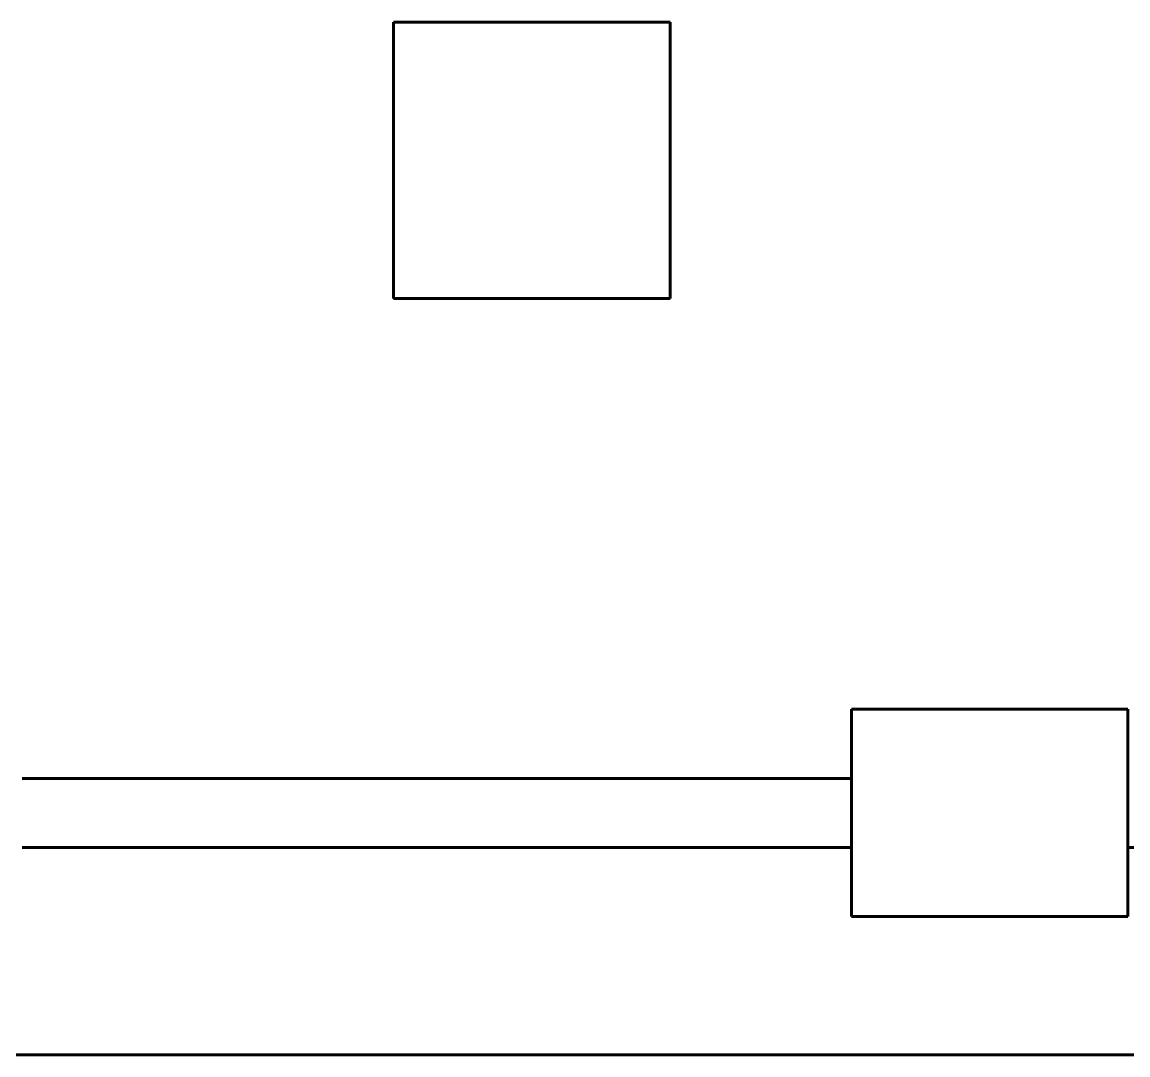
# Model space of a CAD drawing. Extents: x 0 to 297, y 0 to 292.
# Drawn here: x 148.64 to 156.64, y 67.02 to 74.49 of the extents above; entities that cross this region are included whole.
import ezdxf

# ---------------------------------------------------------------- set-up
doc = ezdxf.new("R2010")
doc.units = 0
doc.header["$MEASUREMENT"] = 0
doc.linetypes.add('K5LT_BASIC', pattern=[0])
doc.layers.add('Системный слой', color=7, linetype='Continuous')

# ---------------------------------------------------------------- blocks, each defined once
blk = doc.blocks.new('*U')
at = {"layer": 'Системный слой', "linetype": 'K5LT_BASIC', "lineweight": 60}
for p, q in [((153.3295, 74.4908), (151.3295, 74.4908)), ((151.3295, 74.4908), (151.3295, 72.4908)), ((153.3295, 72.4908), (153.3295, 74.4908)), ((151.3295, 72.4908), (153.3295, 72.4908)), ((156.642, 69.5189), (154.642, 69.5189)), ((154.642, 69.5189), (154.642, 68.0189)), ((156.642, 69.5189), (154.642, 69.5189)), ((154.642, 69.5189), (154.642, 68.0189)), ((156.642, 68.0189), (156.642, 69.5189)), ((156.642, 68.0189), (156.642, 69.5189)), ((154.642, 68.0189), (156.642, 68.0189)), ((154.642, 68.0189), (156.642, 68.0189))]:
    blk.add_line(p, q, dxfattribs=at)

msp = doc.modelspace()

# ---------------------------------------------------------------- linework, layer by layer
at = {"layer": 'Системный слой', "linetype": 'K5LT_BASIC', "lineweight": 60}
for p, q in [((154.642, 69.5189), (154.642, 68.0189)), ((154.642, 69.5189), (156.642, 69.5189)), ((156.642, 69.5189), (154.642, 69.5189)), ((154.642, 68.0189), (154.642, 69.5189)), ((154.642, 69.5189), (154.642, 68.0189)), ((154.642, 69.5189), (156.642, 69.5189)), ((156.642, 69.5189), (156.642, 68.0189)), ((156.642, 69.5189), (156.642, 68.0189)), ((156.642, 69.5189), (156.642, 68.0189)), ((156.642, 69.5189), (156.642, 68.0189)), ((148.6422, 69.019), (154.6422, 69.019)), ((154.642, 68.5189), (148.642, 68.5189)), ((162.642, 68.5189), (156.642, 68.5189)), ((156.642, 68.0189), (154.642, 68.0189)), ((154.642, 68.0189), (156.642, 68.0189)), ((156.642, 68.0189), (154.642, 68.0189)), ((154.642, 68.0189), (156.642, 68.0189)), ((155.892, 68.0189), (155.142, 68.0189)), ((155.892, 68.0189), (155.142, 68.0189)), ((135.6417, 67.0189), (178.6417, 67.0189))]:
    msp.add_line(p, q, dxfattribs=at)

# ---------------------------------------------------------------- block references
at = {"layer": 'Системный слой'}
msp.add_blockref('*U', (0, 0), dxfattribs=at)
msp.add_blockref('*U', (0, 0), dxfattribs=at)
msp.add_blockref('*U', (0, 0), dxfattribs=at)
msp.add_blockref('*U', (0, 0), dxfattribs=at)
msp.add_blockref('*U', (0, 0), dxfattribs=at)
msp.add_blockref('*U', (0, 0), dxfattribs=at)
msp.add_blockref('*U', (0, 0), dxfattribs=at)
msp.add_blockref('*U', (0, 0), dxfattribs=at)
msp.add_blockref('*U', (0, 0), dxfattribs=at)
msp.add_blockref('*U', (0, 0), dxfattribs=at)
msp.add_blockref('*U', (0, 0), dxfattribs=at)
msp.add_blockref('*U', (0, 0), dxfattribs=at)
msp.add_blockref('*U', (0, 0), dxfattribs=at)
msp.add_blockref('*U', (0, 0), dxfattribs=at)
msp.add_blockref('*U', (0, 0), dxfattribs=at)
msp.add_blockref('*U', (0, 0), dxfattribs=at)
msp.add_blockref('*U', (0, 0), dxfattribs=at)
msp.add_blockref('*U', (0, 0), dxfattribs=at)
msp.add_blockref('*U', (0, 0), dxfattribs=at)
msp.add_blockref('*U', (0, 0), dxfattribs=at)
msp.add_blockref('*U', (0, 0), dxfattribs=at)
msp.add_blockref('*U', (0, 0), dxfattribs=at)
msp.add_blockref('*U', (0, 0), dxfattribs=at)
msp.add_blockref('*U', (0, 0), dxfattribs=at)
msp.add_blockref('*U', (0, 0), dxfattribs=at)
msp.add_blockref('*U', (0, 0), dxfattribs=at)
msp.add_blockref('*U', (0, 0), dxfattribs=at)
msp.add_blockref('*U', (0, 0), dxfattribs=at)
msp.add_blockref('*U', (0, 0), dxfattribs=at)
msp.add_blockref('*U', (0, 0), dxfattribs=at)
msp.add_blockref('*U', (0, 0), dxfattribs=at)
msp.add_blockref('*U', (0, 0), dxfattribs=at)
msp.add_blockref('*U', (0, 0), dxfattribs=at)
msp.add_blockref('*U', (0, 0), dxfattribs=at)
msp.add_blockref('*U', (0, 0), dxfattribs=at)
msp.add_blockref('*U', (0, 0), dxfattribs=at)
msp.add_blockref('*U', (0, 0), dxfattribs=at)
msp.add_blockref('*U', (0, 0), dxfattribs=at)
msp.add_blockref('*U', (0, 0), dxfattribs=at)
msp.add_blockref('*U', (0, 0), dxfattribs=at)
msp.add_blockref('*U', (0, 0), dxfattribs=at)
msp.add_blockref('*U', (0, 0), dxfattribs=at)
msp.add_blockref('*U', (0, 0), dxfattribs=at)
msp.add_blockref('*U', (0, 0), dxfattribs=at)
msp.add_blockref('*U', (0, 0), dxfattribs=at)
msp.add_blockref('*U', (0, 0), dxfattribs=at)
msp.add_blockref('*U', (0, 0), dxfattribs=at)
msp.add_blockref('*U', (0, 0), dxfattribs=at)
msp.add_blockref('*U', (0, 0), dxfattribs=at)
msp.add_blockref('*U', (0, 0), dxfattribs=at)
msp.add_blockref('*U', (0, 0), dxfattribs=at)
msp.add_blockref('*U', (0, 0), dxfattribs=at)
msp.add_blockref('*U', (0, 0), dxfattribs=at)
msp.add_blockref('*U', (0, 0), dxfattribs=at)
msp.add_blockref('*U', (0, 0), dxfattribs=at)
msp.add_blockref('*U', (0, 0), dxfattribs=at)
msp.add_blockref('*U', (0, 0), dxfattribs=at)
msp.add_blockref('*U', (0, 0), dxfattribs=at)
msp.add_blockref('*U', (0, 0), dxfattribs=at)
msp.add_blockref('*U', (0, 0), dxfattribs=at)
msp.add_blockref('*U', (0, 0), dxfattribs=at)
msp.add_blockref('*U', (0, 0), dxfattribs=at)
msp.add_blockref('*U', (0, 0), dxfattribs=at)
msp.add_blockref('*U', (0, 0), dxfattribs=at)
msp.add_blockref('*U', (0, 0), dxfattribs=at)
msp.add_blockref('*U', (0, 0), dxfattribs=at)
msp.add_blockref('*U', (0, 0), dxfattribs=at)
msp.add_blockref('*U', (0, 0), dxfattribs=at)
msp.add_blockref('*U', (0, 0), dxfattribs=at)
msp.add_blockref('*U', (0, 0), dxfattribs=at)
msp.add_blockref('*U', (0, 0), dxfattribs=at)
msp.add_blockref('*U', (0, 0), dxfattribs=at)
msp.add_blockref('*U', (0, 0), dxfattribs=at)
msp.add_blockref('*U', (0, 0), dxfattribs=at)
msp.add_blockref('*U', (0, 0), dxfattribs=at)
msp.add_blockref('*U', (0, 0), dxfattribs=at)
msp.add_blockref('*U', (0, 0), dxfattribs=at)
msp.add_blockref('*U', (0, 0), dxfattribs=at)
msp.add_blockref('*U', (0, 0), dxfattribs=at)
msp.add_blockref('*U', (0, 0), dxfattribs=at)
msp.add_blockref('*U', (0, 0), dxfattribs=at)
msp.add_blockref('*U', (0, 0), dxfattribs=at)
msp.add_blockref('*U', (0, 0), dxfattribs=at)
msp.add_blockref('*U', (0, 0), dxfattribs=at)
msp.add_blockref('*U', (0, 0), dxfattribs=at)
msp.add_blockref('*U', (0, 0), dxfattribs=at)
msp.add_blockref('*U', (0, 0), dxfattribs=at)
msp.add_blockref('*U', (0, 0), dxfattribs=at)
msp.add_blockref('*U', (0, 0), dxfattribs=at)
msp.add_blockref('*U', (0, 0), dxfattribs=at)
msp.add_blockref('*U', (0, 0), dxfattribs=at)
msp.add_blockref('*U', (0, 0), dxfattribs=at)
msp.add_blockref('*U', (0, 0), dxfattribs=at)
msp.add_blockref('*U', (0, 0), dxfattribs=at)
msp.add_blockref('*U', (0, 0), dxfattribs=at)
msp.add_blockref('*U', (0, 0), dxfattribs=at)
msp.add_blockref('*U', (0, 0), dxfattribs=at)
msp.add_blockref('*U', (0, 0), dxfattribs=at)
msp.add_blockref('*U', (0, 0), dxfattribs=at)
msp.add_blockref('*U', (0, 0), dxfattribs=at)
msp.add_blockref('*U', (0, 0), dxfattribs=at)
msp.add_blockref('*U', (0, 0), dxfattribs=at)
msp.add_blockref('*U', (0, 0), dxfattribs=at)
msp.add_blockref('*U', (0, 0), dxfattribs=at)
msp.add_blockref('*U', (0, 0), dxfattribs=at)
msp.add_blockref('*U', (0, 0), dxfattribs=at)
msp.add_blockref('*U', (0, 0), dxfattribs=at)
msp.add_blockref('*U', (0, 0), dxfattribs=at)
msp.add_blockref('*U', (0, 0), dxfattribs=at)
msp.add_blockref('*U', (0, 0), dxfattribs=at)
msp.add_blockref('*U', (0, 0), dxfattribs=at)
msp.add_blockref('*U', (0, 0), dxfattribs=at)
msp.add_blockref('*U', (0, 0), dxfattribs=at)
msp.add_blockref('*U', (0, 0), dxfattribs=at)
msp.add_blockref('*U', (0, 0), dxfattribs=at)
msp.add_blockref('*U', (0, 0), dxfattribs=at)
msp.add_blockref('*U', (0, 0), dxfattribs=at)
msp.add_blockref('*U', (0, 0), dxfattribs=at)
msp.add_blockref('*U', (0, 0), dxfattribs=at)
msp.add_blockref('*U', (0, 0), dxfattribs=at)
msp.add_blockref('*U', (0, 0), dxfattribs=at)
msp.add_blockref('*U', (0, 0), dxfattribs=at)
msp.add_blockref('*U', (0, 0), dxfattribs=at)
msp.add_blockref('*U', (0, 0), dxfattribs=at)
msp.add_blockref('*U', (0, 0), dxfattribs=at)
msp.add_blockref('*U', (0, 0), dxfattribs=at)
msp.add_blockref('*U', (0, 0), dxfattribs=at)
msp.add_blockref('*U', (0, 0), dxfattribs=at)
msp.add_blockref('*U', (0, 0), dxfattribs=at)
msp.add_blockref('*U', (0, 0), dxfattribs=at)
msp.add_blockref('*U', (0, 0), dxfattribs=at)
msp.add_blockref('*U', (0, 0), dxfattribs=at)
msp.add_blockref('*U', (0, 0), dxfattribs=at)
msp.add_blockref('*U', (0, 0), dxfattribs=at)
msp.add_blockref('*U', (0, 0), dxfattribs=at)
msp.add_blockref('*U', (0, 0), dxfattribs=at)
msp.add_blockref('*U', (0, 0), dxfattribs=at)
msp.add_blockref('*U', (0, 0), dxfattribs=at)
msp.add_blockref('*U', (0, 0), dxfattribs=at)
msp.add_blockref('*U', (0, 0), dxfattribs=at)
msp.add_blockref('*U', (0, 0), dxfattribs=at)
msp.add_blockref('*U', (0, 0), dxfattribs=at)
msp.add_blockref('*U', (0, 0), dxfattribs=at)
msp.add_blockref('*U', (0, 0), dxfattribs=at)
msp.add_blockref('*U', (0, 0), dxfattribs=at)
msp.add_blockref('*U', (0, 0), dxfattribs=at)
msp.add_blockref('*U', (0, 0), dxfattribs=at)
msp.add_blockref('*U', (0, 0), dxfattribs=at)
msp.add_blockref('*U', (0, 0), dxfattribs=at)
msp.add_blockref('*U', (0, 0), dxfattribs=at)
msp.add_blockref('*U', (0, 0), dxfattribs=at)
msp.add_blockref('*U', (0, 0), dxfattribs=at)
msp.add_blockref('*U', (0, 0), dxfattribs=at)
msp.add_blockref('*U', (0, 0), dxfattribs=at)
msp.add_blockref('*U', (0, 0), dxfattribs=at)
msp.add_blockref('*U', (0, 0), dxfattribs=at)
msp.add_blockref('*U', (0, 0), dxfattribs=at)
msp.add_blockref('*U', (0, 0), dxfattribs=at)
msp.add_blockref('*U', (0, 0), dxfattribs=at)
msp.add_blockref('*U', (0, 0), dxfattribs=at)
msp.add_blockref('*U', (0, 0), dxfattribs=at)
msp.add_blockref('*U', (0, 0), dxfattribs=at)
msp.add_blockref('*U', (0, 0), dxfattribs=at)
msp.add_blockref('*U', (0, 0), dxfattribs=at)
msp.add_blockref('*U', (0, 0), dxfattribs=at)
msp.add_blockref('*U', (0, 0), dxfattribs=at)
msp.add_blockref('*U', (0, 0), dxfattribs=at)
msp.add_blockref('*U', (0, 0), dxfattribs=at)
msp.add_blockref('*U', (0, 0), dxfattribs=at)
msp.add_blockref('*U', (0, 0), dxfattribs=at)
msp.add_blockref('*U', (0, 0), dxfattribs=at)
msp.add_blockref('*U', (0, 0), dxfattribs=at)
msp.add_blockref('*U', (0, 0), dxfattribs=at)
msp.add_blockref('*U', (0, 0), dxfattribs=at)
msp.add_blockref('*U', (0, 0), dxfattribs=at)
msp.add_blockref('*U', (0, 0), dxfattribs=at)
msp.add_blockref('*U', (0, 0), dxfattribs=at)
msp.add_blockref('*U', (0, 0), dxfattribs=at)
msp.add_blockref('*U', (0, 0), dxfattribs=at)
msp.add_blockref('*U', (0, 0), dxfattribs=at)
msp.add_blockref('*U', (0, 0), dxfattribs=at)
msp.add_blockref('*U', (0, 0), dxfattribs=at)
msp.add_blockref('*U', (0, 0), dxfattribs=at)
msp.add_blockref('*U', (0, 0), dxfattribs=at)
msp.add_blockref('*U', (0, 0), dxfattribs=at)
msp.add_blockref('*U', (0, 0), dxfattribs=at)
msp.add_blockref('*U', (0, 0), dxfattribs=at)
msp.add_blockref('*U', (0, 0), dxfattribs=at)
msp.add_blockref('*U', (0, 0), dxfattribs=at)
msp.add_blockref('*U', (0, 0), dxfattribs=at)
msp.add_blockref('*U', (0, 0), dxfattribs=at)
msp.add_blockref('*U', (0, 0), dxfattribs=at)
msp.add_blockref('*U', (0, 0), dxfattribs=at)
msp.add_blockref('*U', (0, 0), dxfattribs=at)
msp.add_blockref('*U', (0, 0), dxfattribs=at)
msp.add_blockref('*U', (0, 0), dxfattribs=at)
msp.add_blockref('*U', (0, 0), dxfattribs=at)
msp.add_blockref('*U', (0, 0), dxfattribs=at)
msp.add_blockref('*U', (0, 0), dxfattribs=at)
msp.add_blockref('*U', (0, 0), dxfattribs=at)
msp.add_blockref('*U', (0, 0), dxfattribs=at)
msp.add_blockref('*U', (0, 0), dxfattribs=at)
msp.add_blockref('*U', (0, 0), dxfattribs=at)
msp.add_blockref('*U', (0, 0), dxfattribs=at)
msp.add_blockref('*U', (0, 0), dxfattribs=at)
msp.add_blockref('*U', (0, 0), dxfattribs=at)
msp.add_blockref('*U', (0, 0), dxfattribs=at)
msp.add_blockref('*U', (0, 0), dxfattribs=at)
msp.add_blockref('*U', (0, 0), dxfattribs=at)
msp.add_blockref('*U', (0, 0), dxfattribs=at)
msp.add_blockref('*U', (0, 0), dxfattribs=at)
msp.add_blockref('*U', (0, 0), dxfattribs=at)
msp.add_blockref('*U', (0, 0), dxfattribs=at)
msp.add_blockref('*U', (0, 0), dxfattribs=at)
msp.add_blockref('*U', (0, 0), dxfattribs=at)
msp.add_blockref('*U', (0, 0), dxfattribs=at)
msp.add_blockref('*U', (0, 0), dxfattribs=at)
msp.add_blockref('*U', (0, 0), dxfattribs=at)
msp.add_blockref('*U', (0, 0), dxfattribs=at)
msp.add_blockref('*U', (0, 0), dxfattribs=at)
msp.add_blockref('*U', (0, 0), dxfattribs=at)
msp.add_blockref('*U', (0, 0), dxfattribs=at)
msp.add_blockref('*U', (0, 0), dxfattribs=at)
msp.add_blockref('*U', (0, 0), dxfattribs=at)
msp.add_blockref('*U', (0, 0), dxfattribs=at)
msp.add_blockref('*U', (0, 0), dxfattribs=at)
msp.add_blockref('*U', (0, 0), dxfattribs=at)
msp.add_blockref('*U', (0, 0), dxfattribs=at)
msp.add_blockref('*U', (0, 0), dxfattribs=at)
msp.add_blockref('*U', (0, 0), dxfattribs=at)
msp.add_blockref('*U', (0, 0), dxfattribs=at)
msp.add_blockref('*U', (0, 0), dxfattribs=at)
msp.add_blockref('*U', (0, 0), dxfattribs=at)
msp.add_blockref('*U', (0, 0), dxfattribs=at)
msp.add_blockref('*U', (0, 0), dxfattribs=at)
msp.add_blockref('*U', (0, 0), dxfattribs=at)
msp.add_blockref('*U', (0, 0), dxfattribs=at)
msp.add_blockref('*U', (0, 0), dxfattribs=at)
msp.add_blockref('*U', (0, 0), dxfattribs=at)
msp.add_blockref('*U', (0, 0), dxfattribs=at)
msp.add_blockref('*U', (0, 0), dxfattribs=at)
msp.add_blockref('*U', (0, 0), dxfattribs=at)
msp.add_blockref('*U', (0, 0), dxfattribs=at)
msp.add_blockref('*U', (0, 0), dxfattribs=at)
msp.add_blockref('*U', (0, 0), dxfattribs=at)
msp.add_blockref('*U', (0, 0), dxfattribs=at)
msp.add_blockref('*U', (0, 0), dxfattribs=at)
msp.add_blockref('*U', (0, 0), dxfattribs=at)
msp.add_blockref('*U', (0, 0), dxfattribs=at)
msp.add_blockref('*U', (0, 0), dxfattribs=at)
msp.add_blockref('*U', (0, 0), dxfattribs=at)
msp.add_blockref('*U', (0, 0), dxfattribs=at)
msp.add_blockref('*U', (0, 0), dxfattribs=at)
msp.add_blockref('*U', (0, 0), dxfattribs=at)
msp.add_blockref('*U', (0, 0), dxfattribs=at)
msp.add_blockref('*U', (0, 0), dxfattribs=at)
msp.add_blockref('*U', (0, 0), dxfattribs=at)
msp.add_blockref('*U', (0, 0), dxfattribs=at)
msp.add_blockref('*U', (0, 0), dxfattribs=at)
msp.add_blockref('*U', (0, 0), dxfattribs=at)
msp.add_blockref('*U', (0, 0), dxfattribs=at)
msp.add_blockref('*U', (0, 0), dxfattribs=at)
msp.add_blockref('*U', (0, 0), dxfattribs=at)
msp.add_blockref('*U', (0, 0), dxfattribs=at)
msp.add_blockref('*U', (0, 0), dxfattribs=at)
msp.add_blockref('*U', (0, 0), dxfattribs=at)
msp.add_blockref('*U', (0, 0), dxfattribs=at)
msp.add_blockref('*U', (0, 0), dxfattribs=at)
msp.add_blockref('*U', (0, 0), dxfattribs=at)
msp.add_blockref('*U', (0, 0), dxfattribs=at)
msp.add_blockref('*U', (0, 0), dxfattribs=at)
msp.add_blockref('*U', (0, 0), dxfattribs=at)
msp.add_blockref('*U', (0, 0), dxfattribs=at)
msp.add_blockref('*U', (0, 0), dxfattribs=at)
msp.add_blockref('*U', (0, 0), dxfattribs=at)
msp.add_blockref('*U', (0, 0), dxfattribs=at)
msp.add_blockref('*U', (0, 0), dxfattribs=at)
msp.add_blockref('*U', (0, 0), dxfattribs=at)
msp.add_blockref('*U', (0, 0), dxfattribs=at)
msp.add_blockref('*U', (0, 0), dxfattribs=at)
msp.add_blockref('*U', (0, 0), dxfattribs=at)
msp.add_blockref('*U', (0, 0), dxfattribs=at)
msp.add_blockref('*U', (0, 0), dxfattribs=at)
msp.add_blockref('*U', (0, 0), dxfattribs=at)
msp.add_blockref('*U', (0, 0), dxfattribs=at)
msp.add_blockref('*U', (0, 0), dxfattribs=at)
msp.add_blockref('*U', (0, 0), dxfattribs=at)
msp.add_blockref('*U', (0, 0), dxfattribs=at)
msp.add_blockref('*U', (0, 0), dxfattribs=at)
msp.add_blockref('*U', (0, 0), dxfattribs=at)
msp.add_blockref('*U', (0, 0), dxfattribs=at)
msp.add_blockref('*U', (0, 0), dxfattribs=at)
msp.add_blockref('*U', (0, 0), dxfattribs=at)
msp.add_blockref('*U', (0, 0), dxfattribs=at)
msp.add_blockref('*U', (0, 0), dxfattribs=at)
msp.add_blockref('*U', (0, 0), dxfattribs=at)
msp.add_blockref('*U', (0, 0), dxfattribs=at)
msp.add_blockref('*U', (0, 0), dxfattribs=at)
msp.add_blockref('*U', (0, 0), dxfattribs=at)
msp.add_blockref('*U', (0, 0), dxfattribs=at)
msp.add_blockref('*U', (0, 0), dxfattribs=at)
msp.add_blockref('*U', (0, 0), dxfattribs=at)
msp.add_blockref('*U', (0, 0), dxfattribs=at)
msp.add_blockref('*U', (0, 0), dxfattribs=at)
msp.add_blockref('*U', (0, 0), dxfattribs=at)
msp.add_blockref('*U', (0, 0), dxfattribs=at)
msp.add_blockref('*U', (0, 0), dxfattribs=at)
msp.add_blockref('*U', (0, 0), dxfattribs=at)
msp.add_blockref('*U', (0, 0), dxfattribs=at)
msp.add_blockref('*U', (0, 0), dxfattribs=at)
msp.add_blockref('*U', (0, 0), dxfattribs=at)
msp.add_blockref('*U', (0, 0), dxfattribs=at)
msp.add_blockref('*U', (0, 0), dxfattribs=at)
msp.add_blockref('*U', (0, 0), dxfattribs=at)
msp.add_blockref('*U', (0, 0), dxfattribs=at)
msp.add_blockref('*U', (0, 0), dxfattribs=at)
msp.add_blockref('*U', (0, 0), dxfattribs=at)
msp.add_blockref('*U', (0, 0), dxfattribs=at)
msp.add_blockref('*U', (0, 0), dxfattribs=at)
msp.add_blockref('*U', (0, 0), dxfattribs=at)
msp.add_blockref('*U', (0, 0), dxfattribs=at)
msp.add_blockref('*U', (0, 0), dxfattribs=at)
msp.add_blockref('*U', (0, 0), dxfattribs=at)
msp.add_blockref('*U', (0, 0), dxfattribs=at)
msp.add_blockref('*U', (0, 0), dxfattribs=at)
msp.add_blockref('*U', (0, 0), dxfattribs=at)
msp.add_blockref('*U', (0, 0), dxfattribs=at)
msp.add_blockref('*U', (0, 0), dxfattribs=at)
msp.add_blockref('*U', (0, 0), dxfattribs=at)
msp.add_blockref('*U', (0, 0), dxfattribs=at)
msp.add_blockref('*U', (0, 0), dxfattribs=at)
msp.add_blockref('*U', (0, 0), dxfattribs=at)
msp.add_blockref('*U', (0, 0), dxfattribs=at)
msp.add_blockref('*U', (0, 0), dxfattribs=at)
msp.add_blockref('*U', (0, 0), dxfattribs=at)
msp.add_blockref('*U', (0, 0), dxfattribs=at)
msp.add_blockref('*U', (0, 0), dxfattribs=at)
msp.add_blockref('*U', (0, 0), dxfattribs=at)
msp.add_blockref('*U', (0, 0), dxfattribs=at)
msp.add_blockref('*U', (0, 0), dxfattribs=at)
msp.add_blockref('*U', (0, 0), dxfattribs=at)
msp.add_blockref('*U', (0, 0), dxfattribs=at)
msp.add_blockref('*U', (0, 0), dxfattribs=at)
msp.add_blockref('*U', (0, 0), dxfattribs=at)
msp.add_blockref('*U', (0, 0), dxfattribs=at)
msp.add_blockref('*U', (0, 0), dxfattribs=at)
msp.add_blockref('*U', (0, 0), dxfattribs=at)
msp.add_blockref('*U', (0, 0), dxfattribs=at)
msp.add_blockref('*U', (0, 0), dxfattribs=at)
msp.add_blockref('*U', (0, 0), dxfattribs=at)
msp.add_blockref('*U', (0, 0), dxfattribs=at)
msp.add_blockref('*U', (0, 0), dxfattribs=at)
msp.add_blockref('*U', (0, 0), dxfattribs=at)
msp.add_blockref('*U', (0, 0), dxfattribs=at)
msp.add_blockref('*U', (0, 0), dxfattribs=at)
msp.add_blockref('*U', (0, 0), dxfattribs=at)
msp.add_blockref('*U', (0, 0), dxfattribs=at)
msp.add_blockref('*U', (0, 0), dxfattribs=at)
msp.add_blockref('*U', (0, 0), dxfattribs=at)
msp.add_blockref('*U', (0, 0), dxfattribs=at)
msp.add_blockref('*U', (0, 0), dxfattribs=at)
msp.add_blockref('*U', (0, 0), dxfattribs=at)
msp.add_blockref('*U', (0, 0), dxfattribs=at)
msp.add_blockref('*U', (0, 0), dxfattribs=at)

doc.saveas('drawing.dxf')
